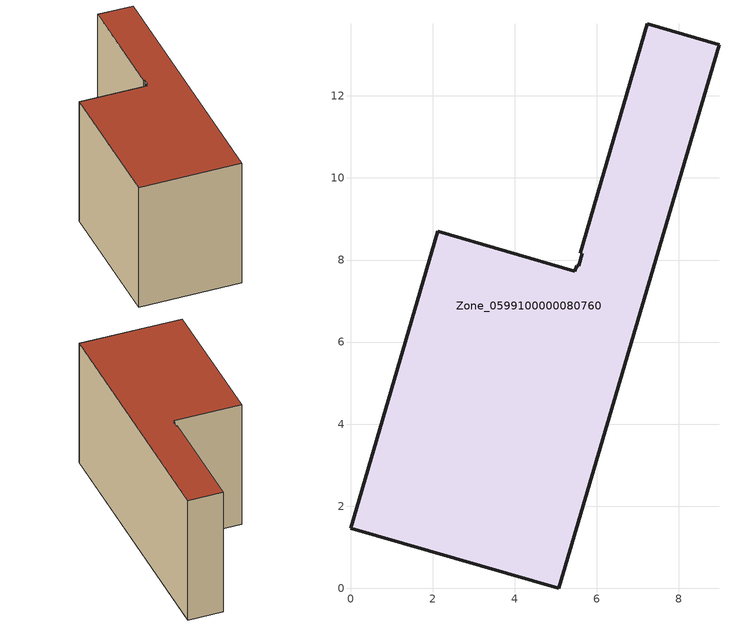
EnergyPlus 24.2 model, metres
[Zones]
Zone_0599100000080760
 floor ground (C_G): 0,1.47 2.13,8.7 5.47,7.73 5.51,7.87 5.56,7.86 5.65,8.16 5.59,8.16 7.23,13.76 8.98,13.25 5.07,0 z0
 wall outside (C_F): 2.13,8.7 0,1.47 5.07,0 8.98,13.25 7.23,13.76 5.59,8.16 5.65,8.16 5.56,7.86 5.51,7.87 5.47,7.73 2.13,8.7 z0:6.95
 roof outside (C_R): 5.65,8.16 5.56,7.86 5.51,7.87 5.47,7.73 2.13,8.7 0,1.47 5.07,0 8.98,13.25 7.23,13.76 5.59,8.16 z6.95
[BUILDING]
Pand.0599100000080760: North Axis=0; Terrain=City; Loads Convergence Tolerance Value=0.04; Temperature Convergence Tolerance Value=0.4; Solar Distribution=FullExterior; Maximum Number of Warmup Days=25; Minimum Number of Warmup Days=1
[Site:Location]
Rotterdam.The.Hague.AP_ZH_NLD Design_Conditions: Latitude=51.96; Longitude=4.45; Time Zone=1; Elevation=-4.5
[SITE:GROUNDTEMPERATURE:BUILDINGSURFACE]
18, 18, 18, 18, 18, 18, 18, 18, 18, 18, 18, 18
[MATERIAL] Thermal Absorptance=0.9; Solar Absorptance=0.7; Visible Absorptance=0.7
Name | Roughness | Thickness | Conductivity | Density | Specific Heat
G.TI.1946 | MediumSmooth | 0.15 | 1 | 540 | 1210
F.TI.1946 | Rough | 0.3 | 0.857143 | 1920 | 840
R.TI.1946 | MediumRough | 0.2 | 0.1 | 1500 | 1000
[CONSTRUCTION]
C_G: G.TI.1946
C_F: F.TI.1946
C_R: R.TI.1946
[ZONE]
Zone_0599100000080760: Type=1; Multiplier=1; Ceiling Height=Autocalculate; Volume=Autocalculate; Floor Area=autocalculate; Part of Total Floor Area=Yes
[ZONEINFILTRATION:DESIGNFLOWRATE]
Infil_Zone_0599100000080760: Zone or ZoneList or Space or SpaceList=Zone_0599100000080760; Schedule=AlwaysOn; Design Flow Rate Calculation Method=Flow/Area; Flow Rate per Floor Area=0.003; Constant Term Coefficient=1; Temperature Term Coefficient=0; Velocity Term Coefficient=0; Velocity Squared Term Coefficient=0
[HVACTEMPLATE:ZONE:IDEALLOADSAIRSYSTEM]
Zone_0599100000080760: Maximum Heating Supply Air Temperature=50; Minimum Cooling Supply Air Temperature=13; Maximum Heating Supply Air Humidity Ratio=0.0156; Minimum Cooling Supply Air Humidity Ratio=0.0077; Heating Limit=NoLimit; Cooling Limit=NoLimit; Dehumidification Control Type=ConstantSensibleHeatRatio; Cooling Sensible Heat Ratio=0.7; Dehumidification Setpoint=60; Humidification Control Type=None; Humidification Setpoint=30; Outdoor Air Method=None; Outdoor Air Flow Rate per Person=0.00944; Outdoor Air Flow Rate per Zone Floor Area=0; Outdoor Air Flow Rate per Zone=0; Demand Controlled Ventilation Type=None; Outdoor Air Economizer Type=NoEconomizer; Heat Recovery Type=None; Sensible Heat Recovery Effectiveness=0.7; Latent Heat Recovery Effectiveness=0.65
[ZONECONTROL:THERMOSTAT]
ThermostatControl_Zone_0599100000080760: Zone or ZoneList=Zone_0599100000080760; Control Type Schedule=DualSetpointControlType; Control 1=Thermostat_Zone_0599100000080760; Temperature Difference Between Cutout And Setpoint=0
[THERMOSTATSETPOINT:DUALSETPOINT]
Thermostat_Zone_0599100000080760: Heating Setpoint Temperature Schedule=HeatingSetpoint_Zone_0599100000080760; Cooling Setpoint Temperature Schedule=CoolingSetpoint_Zone_0599100000080760
[SCHEDULE:COMPACT]
HeatingSetpoint_Zone_0599100000080760: Through: 12/31, For: AllDays, Until: 24:00, 21
CoolingSetpoint_Zone_0599100000080760: Through: 12/31, For: AllDays, Until: 24:00, 24
DualSetpointControlType: Through: 12/31, For: AllDays, Until: 24:00, 4
AlwaysOn: Through: 12/31, For: AllDays, Until: 24:00, 1
